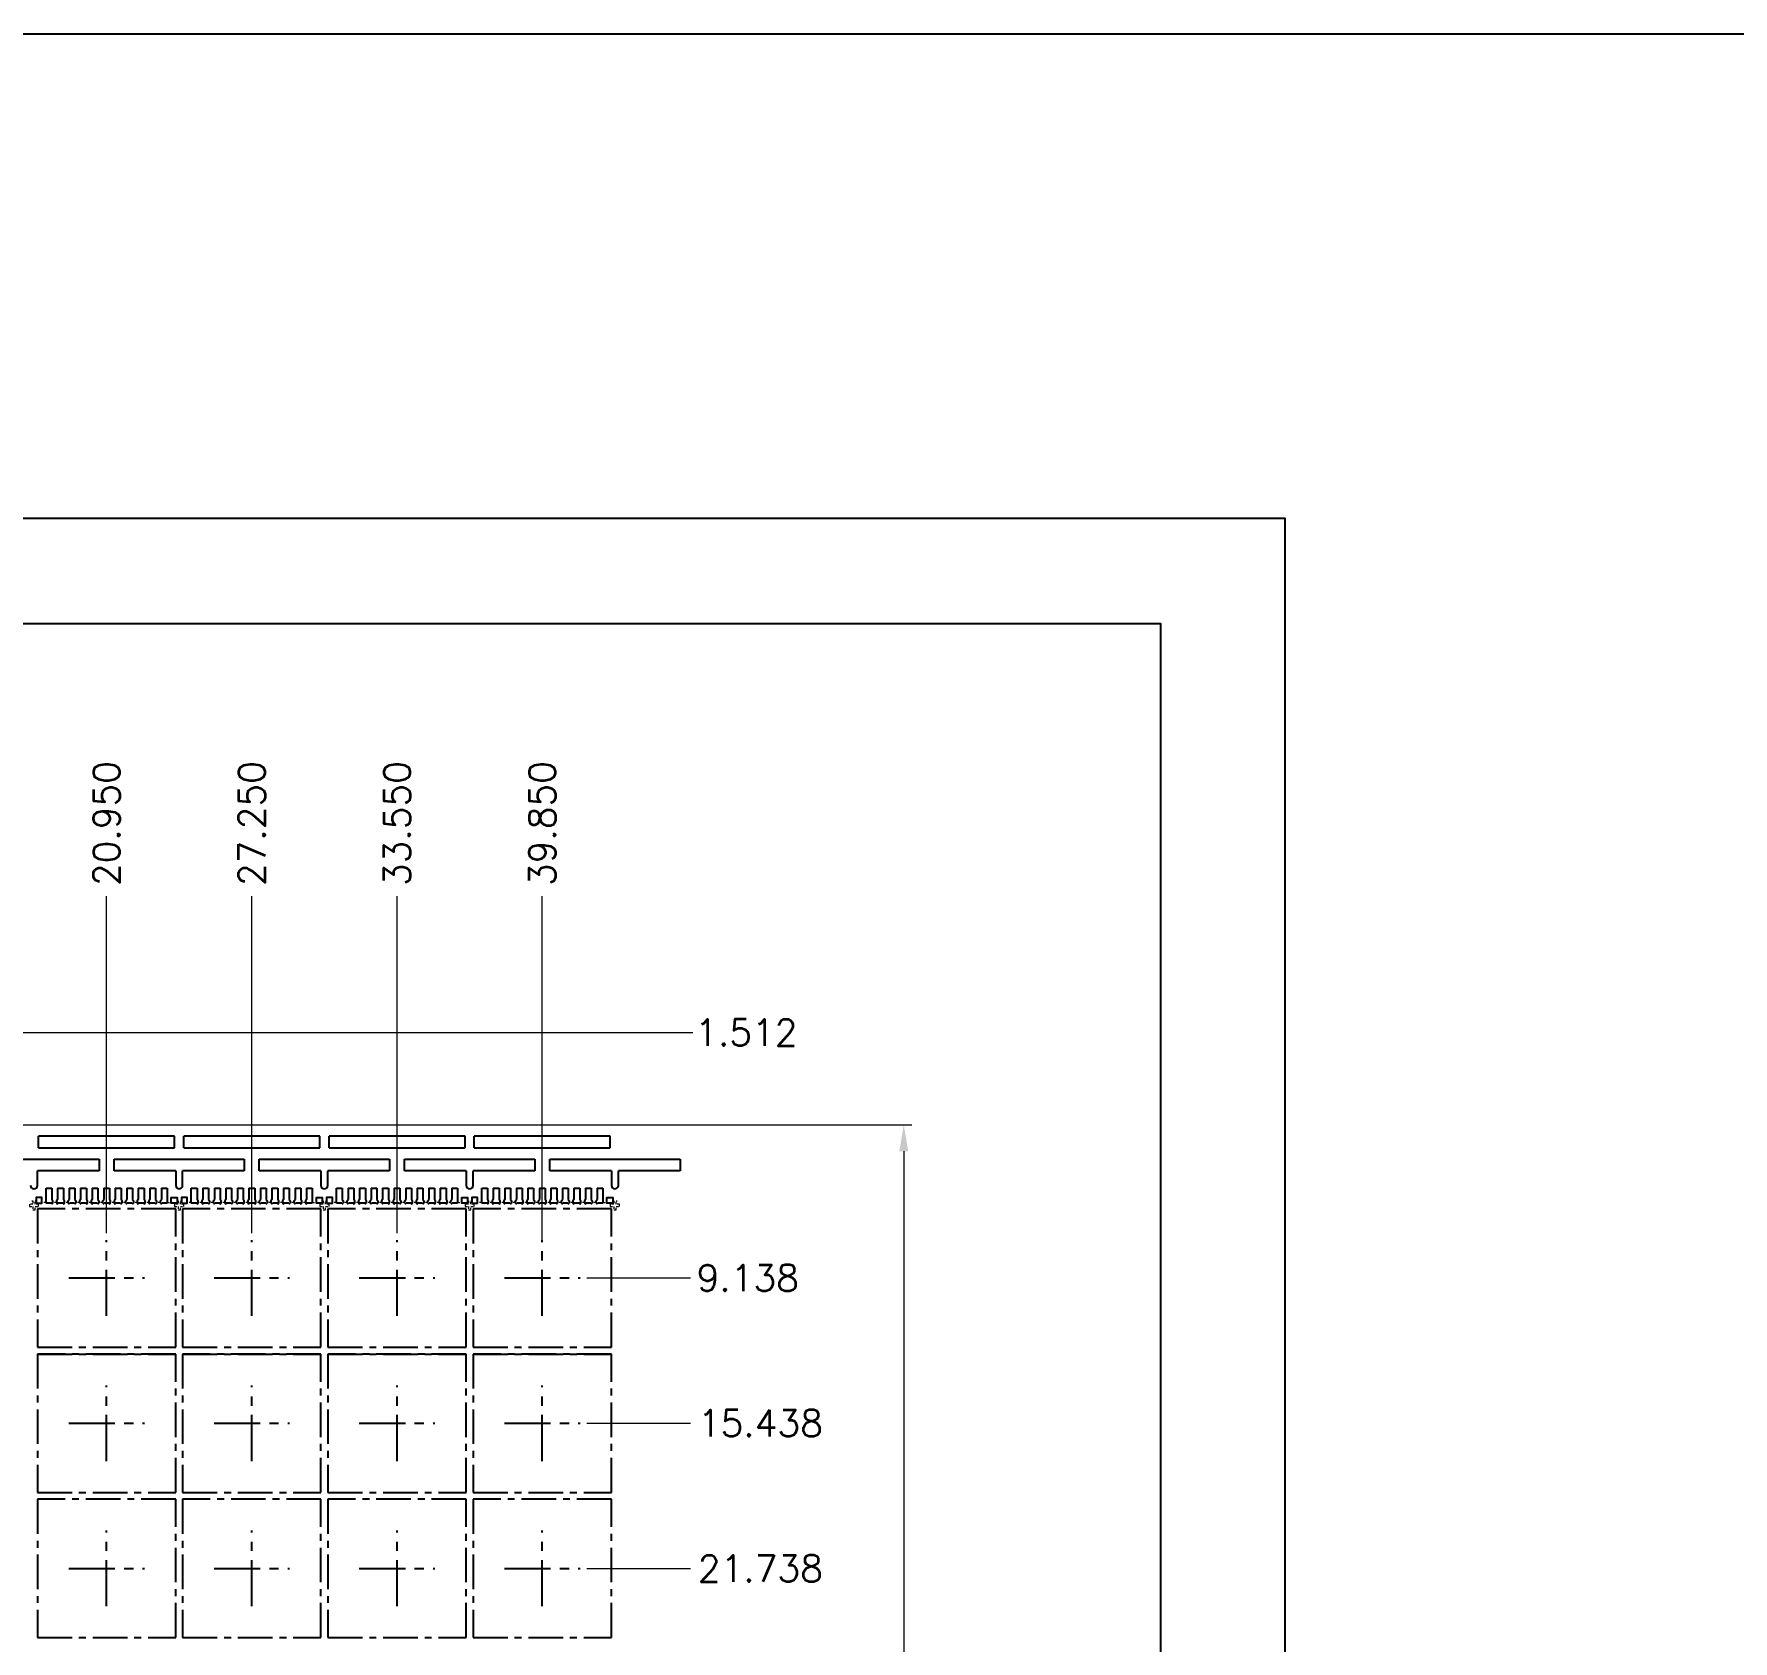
# Model space of a CAD drawing. Header units: millimetres. Extents: x 586 to 984, y 385 to 645.
# Drawn here: x 711.1 to 784.8, y 575.6 to 645.3 of the extents above; entities that cross this region are included whole.
import ezdxf

# ---------------------------------------------------------------- set-up
doc = ezdxf.new("R2010")
doc.units = ezdxf.units.MM
doc.linetypes.add('CENTER', pattern=[2, 1.25, -0.25, 0.25, -0.25])
doc.linetypes.add('HIDDEN', pattern=[0.375, 0.25, -0.125])
for name, color, linetype in [('1', 7, 'Continuous'), ('1D', 4, 'Continuous'), ('center', 1, 'Continuous'), ('LFBOT', 4, 'Continuous'), ('LFTOP', 7, 'Continuous'), ('PKG', 2, 'Continuous')]:
    doc.layers.add(name, color=color, linetype=linetype)
doc.layers.add('DIM', color=4, linetype='Continuous', lineweight=18)
doc.styles.add('SIMPLEX', font='SIMPLEX')

msp = doc.modelspace()

# ---------------------------------------------------------------- linework, layer by layer
at = {"ltscale": 0.05}
msp.add_lwpolyline([(585.8187, 645.3075), (983.8482, 645.3075), (983.8482, 385.4276), (585.8187, 385.4276)], close=True, dxfattribs=at)
at = {"elevation": -0.0633}
for points in [[(603.4226, 624.2966), (765.3863, 624.2966), (765.3863, 399.3883), (603.4226, 399.3883)], [(622.7784, 619.7368), (759.9941, 619.7368), (759.9941, 403.9208), (622.7784, 403.9208)]]:
    msp.add_lwpolyline(points, close=True, dxfattribs=at)
at = {"layer": '1'}
for p, q in [((717.2284, 597.4869, -0.0958), (711.3284, 597.4869, -0.0958)), ((711.3284, 596.9869, -0.0958), (711.3284, 597.4869, -0.0958)), ((717.2284, 596.9869, -0.0958), (717.2284, 597.4869, -0.0958)), ((723.5284, 597.4869, -0.0958), (717.6284, 597.4869, -0.0958)), ((717.6284, 596.9869, -0.0958), (717.6284, 597.4869, -0.0958)), ((723.5284, 596.9869, -0.0958), (723.5284, 597.4869, -0.0958)), ((729.8284, 597.4869, -0.0958), (723.9284, 597.4869, -0.0958)), ((723.9284, 596.9869, -0.0958), (723.9284, 597.4869, -0.0958)), ((729.8284, 596.9869, -0.0958), (729.8284, 597.4869, -0.0958)), ((736.1284, 597.4869, -0.0958), (730.2284, 597.4869, -0.0958)), ((730.2284, 596.9869, -0.0958), (730.2284, 597.4869, -0.0958)), ((736.1284, 596.9869, -0.0958), (736.1284, 597.4869, -0.0958)), ((711.3284, 596.9869, -0.0958), (717.2284, 596.9869, -0.0958)), ((717.6284, 596.9869, -0.0958), (723.5284, 596.9869, -0.0958)), ((723.9284, 596.9869, -0.0958), (729.8284, 596.9869, -0.0958)), ((730.2284, 596.9869, -0.0958), (736.1284, 596.9869, -0.0958))]:
    msp.add_line(p, q, dxfattribs=at)
at = {"layer": '1', "ltscale": 10}
for p, q in [((708.3034, 596.4869, -0.0958), (713.9534, 596.4869, -0.0958)), ((713.9534, 596.4869, -0.0958), (713.9534, 595.9869, -0.0958)), ((714.6034, 595.9869, -0.0958), (714.6034, 596.4869, -0.0958)), ((714.6034, 596.4869, -0.0958), (720.2534, 596.4869, -0.0958)), ((720.2534, 596.4869, -0.0958), (720.2534, 595.9869, -0.0958)), ((720.9034, 595.9869, -0.0958), (720.9034, 596.4869, -0.0958)), ((720.9034, 596.4869, -0.0958), (726.5534, 596.4869, -0.0958)), ((726.5534, 596.4869, -0.0958), (726.5534, 595.9869, -0.0958)), ((727.2034, 595.9869, -0.0958), (727.2034, 596.4869, -0.0958)), ((727.2034, 596.4869, -0.0958), (732.8534, 596.4869, -0.0958)), ((732.8534, 596.4869, -0.0958), (732.8534, 595.9869, -0.0958)), ((733.5034, 595.9869, -0.0958), (733.5034, 596.4869, -0.0958)), ((733.5034, 596.4869, -0.0958), (739.1534, 596.4869, -0.0958)), ((739.1534, 596.4869, -0.0958), (739.1534, 595.9869, -0.0958)), ((713.9534, 595.9869, -0.0958), (711.2784, 595.9869, -0.0958)), ((711.2784, 595.3569, -0.0958), (711.2784, 595.9869, -0.0958)), ((717.2784, 595.9869, -0.0958), (714.6034, 595.9869, -0.0958)), ((717.2784, 595.9869, -0.0958), (717.2784, 595.3569, -0.0958)), ((720.2534, 595.9869, -0.0958), (717.5784, 595.9869, -0.0958)), ((717.5784, 595.3569, -0.0958), (717.5784, 595.9869, -0.0958)), ((723.5784, 595.9869, -0.0958), (720.9034, 595.9869, -0.0958)), ((723.5784, 595.9869, -0.0958), (723.5784, 595.3569, -0.0958)), ((726.5534, 595.9869, -0.0958), (723.8784, 595.9869, -0.0958)), ((723.8784, 595.3569, -0.0958), (723.8784, 595.9869, -0.0958)), ((729.8784, 595.9869, -0.0958), (727.2034, 595.9869, -0.0958)), ((729.8784, 595.9869, -0.0958), (729.8784, 595.3569, -0.0958)), ((732.8534, 595.9869, -0.0958), (730.1784, 595.9869, -0.0958)), ((730.1784, 595.3569, -0.0958), (730.1784, 595.9869, -0.0958)), ((736.1784, 595.9869, -0.0958), (733.5034, 595.9869, -0.0958)), ((736.1784, 595.9869, -0.0958), (736.1784, 595.3569, -0.0958)), ((739.1534, 595.9869, -0.0958), (736.4784, 595.9869, -0.0958)), ((736.4784, 595.3569, -0.0958), (736.4784, 595.9869, -0.0958))]:
    msp.add_line(p, q, dxfattribs=at)
at = {"layer": '1', "color": 1, "lineweight": 0, "elevation": -0.0958}
msp.add_lwpolyline([(737.2284, 523.9869), (655.0784, 523.9869), (654.0784, 524.9869), (654.0784, 535.4869), (654.6784, 535.4869, 0.4142136), (655.0784, 535.8869), (655.0784, 555.0869, 0.4142136), (654.6784, 555.4869), (654.0784, 555.4869), (654.0784, 570.4869), (654.6784, 570.4869, 0.4142136), (655.0784, 570.8869), (655.0784, 590.0869, 0.4142136), (654.6784, 590.4869), (654.0784, 590.4869), (654.0784, 600.9869), (655.0784, 601.9869), (737.2284, 601.9869)], format="xyb", dxfattribs=at)
at = {"layer": '1', "ltscale": 10}
for centre in [(711.1284, 595.3569, -0.0958), (717.4284, 595.3569, -0.0958), (723.7284, 595.3569, -0.0958), (730.0284, 595.3569, -0.0958), (736.3284, 595.3569, -0.0958)]:
    msp.add_arc(centre, 0.15, 180, 0, dxfattribs=at)
at = {"layer": '1D', "linetype": 'HIDDEN', "lineweight": 0, "ltscale": 0.25, "elevation": -0.0958}
for points in [[(711.0334, 594.6819), (711.0784, 594.6819), (711.0784, 594.5369), (710.9284, 594.5369), (710.9284, 594.4369), (711.0784, 594.4369), (711.0784, 594.2869), (711.1784, 594.2869), (711.1784, 594.4369), (711.3284, 594.4369), (711.3284, 594.5369), (711.1784, 594.5369), (711.1784, 594.6819), (711.2234, 594.6819)], [(717.3334, 594.6819), (717.3784, 594.6819), (717.3784, 594.5369), (717.2284, 594.5369), (717.2284, 594.4369), (717.3784, 594.4369), (717.3784, 594.2869), (717.4784, 594.2869), (717.4784, 594.4369), (717.6284, 594.4369), (717.6284, 594.5369), (717.4784, 594.5369), (717.4784, 594.6819), (717.5234, 594.6819)], [(723.6334, 594.6819), (723.6784, 594.6819), (723.6784, 594.5369), (723.5284, 594.5369), (723.5284, 594.4369), (723.6784, 594.4369), (723.6784, 594.2869), (723.7784, 594.2869), (723.7784, 594.4369), (723.9284, 594.4369), (723.9284, 594.5369), (723.7784, 594.5369), (723.7784, 594.6819), (723.8234, 594.6819)], [(729.9334, 594.6819), (729.9784, 594.6819), (729.9784, 594.5369), (729.8284, 594.5369), (729.8284, 594.4369), (729.9784, 594.4369), (729.9784, 594.2869), (730.0784, 594.2869), (730.0784, 594.4369), (730.2284, 594.4369), (730.2284, 594.5369), (730.0784, 594.5369), (730.0784, 594.6819), (730.1234, 594.6819)], [(736.2334, 594.6819), (736.2784, 594.6819), (736.2784, 594.5369), (736.1284, 594.5369), (736.1284, 594.4369), (736.2784, 594.4369), (736.2784, 594.2869), (736.3784, 594.2869), (736.3784, 594.4369), (736.5284, 594.4369), (736.5284, 594.5369), (736.3784, 594.5369), (736.3784, 594.6819), (736.4234, 594.6819)]]:
    msp.add_lwpolyline(points, dxfattribs=at)
at = {"layer": 'center', "linetype": 'CENTER', "ltscale": 1.6}
for p, q in [((714.2784, 589.6969, -0.0958), (714.2784, 592.9769, -0.0958)), ((720.5784, 589.6969, -0.0958), (720.5784, 592.9769, -0.0958)), ((726.8784, 589.6969, -0.0958), (726.8784, 592.9769, -0.0958)), ((733.1784, 589.6969, -0.0958), (733.1784, 592.9769, -0.0958)), ((712.6384, 591.3369, -0.0958), (715.9184, 591.3369, -0.0958)), ((718.9384, 591.3369, -0.0958), (722.2184, 591.3369, -0.0958)), ((725.2384, 591.3369, -0.0958), (728.5184, 591.3369, -0.0958)), ((731.5384, 591.3369, -0.0958), (734.8184, 591.3369, -0.0958)), ((714.2784, 583.3969, -0.0958), (714.2784, 586.6769, -0.0958)), ((720.5784, 583.3969, -0.0958), (720.5784, 586.6769, -0.0958)), ((726.8784, 583.3969, -0.0958), (726.8784, 586.6769, -0.0958)), ((733.1784, 583.3969, -0.0958), (733.1784, 586.6769, -0.0958)), ((712.6384, 585.0369, -0.0958), (715.9184, 585.0369, -0.0958)), ((718.9384, 585.0369, -0.0958), (722.2184, 585.0369, -0.0958)), ((725.2384, 585.0369, -0.0958), (728.5184, 585.0369, -0.0958)), ((731.5384, 585.0369, -0.0958), (734.8184, 585.0369, -0.0958)), ((714.2784, 577.0969, -0.0958), (714.2784, 580.3769, -0.0958)), ((720.5784, 577.0969, -0.0958), (720.5784, 580.3769, -0.0958)), ((726.8784, 577.0969, -0.0958), (726.8784, 580.3769, -0.0958)), ((733.1784, 577.0969, -0.0958), (733.1784, 580.3769, -0.0958)), ((712.6384, 578.7369, -0.0958), (715.9184, 578.7369, -0.0958)), ((718.9384, 578.7369, -0.0958), (722.2184, 578.7369, -0.0958)), ((725.2384, 578.7369, -0.0958), (728.5184, 578.7369, -0.0958)), ((731.5384, 578.7369, -0.0958), (734.8184, 578.7369, -0.0958))]:
    msp.add_line(p, q, dxfattribs=at)
at = {"layer": 'DIM'}
for p, q in [((714.2784, 593.2769, -0.0958), (714.2784, 607.9043, -0.0958)), ((720.5784, 593.2769, -0.0958), (720.5784, 607.9043, -0.0958)), ((726.8784, 593.2769, -0.0958), (726.8784, 607.9043, -0.0958)), ((733.1784, 592.9769, -0.0958), (733.1784, 607.9043, -0.0958)), ((733.5234, 601.9869, -0.0958), (739.7053, 601.9869, -0.0958)), ((730.3734, 597.9869, -0.0958), (749.2047, 597.9869, -0.0958)), ((748.8597, 596.8369, -0.0958), (748.8597, 572.2147, -0.0958)), ((735.1184, 591.3369, -0.0958), (739.6029, 591.3369, -0.0958)), ((735.1184, 585.0369, -0.0958), (739.6029, 585.0369, -0.0958)), ((735.1184, 578.7369, -0.0958), (739.6029, 578.7369, -0.0958))]:
    msp.add_line(p, q, dxfattribs=at)
at = {"layer": 'DIM', "color": 1}
msp.add_line((658.5784, 597.9869, -0.0958), (730.5784, 597.9869, -0.0958), dxfattribs=at)
at = {"layer": 'DIM'}
msp.add_solid([(748.668, 596.8369, -0.0958), (749.0514, 596.8369, -0.0958), (748.8597, 597.9869, -0.0958)], dxfattribs=at)
at = {"layer": 'LFBOT', "linetype": 'HIDDEN', "lineweight": 5, "ltscale": 0.3}
for p, q in [((711.6534, 594.6069, -0.0958), (711.4734, 594.6069, -0.0958)), ((712.1184, 594.6069, -0.0958), (711.9384, 594.6069, -0.0958)), ((712.6184, 594.6069, -0.0958), (712.4384, 594.6069, -0.0958)), ((713.1184, 594.6069, -0.0958), (712.9384, 594.6069, -0.0958)), ((713.6184, 594.6069, -0.0958), (713.4384, 594.6069, -0.0958)), ((714.1184, 594.6069, -0.0958), (713.9384, 594.6069, -0.0958)), ((714.6184, 594.6069, -0.0958), (714.4384, 594.6069, -0.0958)), ((715.1184, 594.6069, -0.0958), (714.9384, 594.6069, -0.0958)), ((715.6184, 594.6069, -0.0958), (715.4384, 594.6069, -0.0958)), ((716.1184, 594.6069, -0.0958), (715.9384, 594.6069, -0.0958)), ((716.6184, 594.6069, -0.0958), (716.4384, 594.6069, -0.0958)), ((716.9034, 594.6069, -0.0958), (717.0834, 594.6069, -0.0958)), ((717.9534, 594.6069, -0.0958), (717.7734, 594.6069, -0.0958)), ((718.4184, 594.6069, -0.0958), (718.2384, 594.6069, -0.0958)), ((718.9184, 594.6069, -0.0958), (718.7384, 594.6069, -0.0958)), ((719.4184, 594.6069, -0.0958), (719.2384, 594.6069, -0.0958)), ((719.9184, 594.6069, -0.0958), (719.7384, 594.6069, -0.0958)), ((720.4184, 594.6069, -0.0958), (720.2384, 594.6069, -0.0958)), ((720.9184, 594.6069, -0.0958), (720.7384, 594.6069, -0.0958)), ((721.4184, 594.6069, -0.0958), (721.2384, 594.6069, -0.0958)), ((721.9184, 594.6069, -0.0958), (721.7384, 594.6069, -0.0958)), ((722.4184, 594.6069, -0.0958), (722.2384, 594.6069, -0.0958)), ((722.9184, 594.6069, -0.0958), (722.7384, 594.6069, -0.0958)), ((723.2034, 594.6069, -0.0958), (723.3834, 594.6069, -0.0958)), ((724.2534, 594.6069, -0.0958), (724.0734, 594.6069, -0.0958)), ((724.7184, 594.6069, -0.0958), (724.5384, 594.6069, -0.0958)), ((725.2184, 594.6069, -0.0958), (725.0384, 594.6069, -0.0958)), ((725.7184, 594.6069, -0.0958), (725.5384, 594.6069, -0.0958)), ((726.2184, 594.6069, -0.0958), (726.0384, 594.6069, -0.0958)), ((726.7184, 594.6069, -0.0958), (726.5384, 594.6069, -0.0958)), ((727.2184, 594.6069, -0.0958), (727.0384, 594.6069, -0.0958)), ((727.7184, 594.6069, -0.0958), (727.5384, 594.6069, -0.0958)), ((728.2184, 594.6069, -0.0958), (728.0384, 594.6069, -0.0958)), ((728.7184, 594.6069, -0.0958), (728.5384, 594.6069, -0.0958)), ((729.2184, 594.6069, -0.0958), (729.0384, 594.6069, -0.0958)), ((729.5034, 594.6069, -0.0958), (729.6834, 594.6069, -0.0958)), ((730.5534, 594.6069, -0.0958), (730.3734, 594.6069, -0.0958)), ((731.0184, 594.6069, -0.0958), (730.8384, 594.6069, -0.0958)), ((731.5184, 594.6069, -0.0958), (731.3384, 594.6069, -0.0958)), ((732.0184, 594.6069, -0.0958), (731.8384, 594.6069, -0.0958)), ((732.5184, 594.6069, -0.0958), (732.3384, 594.6069, -0.0958)), ((733.0184, 594.6069, -0.0958), (732.8384, 594.6069, -0.0958)), ((733.5184, 594.6069, -0.0958), (733.3384, 594.6069, -0.0958)), ((734.0184, 594.6069, -0.0958), (733.8384, 594.6069, -0.0958)), ((734.5184, 594.6069, -0.0958), (734.3384, 594.6069, -0.0958)), ((735.0184, 594.6069, -0.0958), (734.8384, 594.6069, -0.0958)), ((735.5184, 594.6069, -0.0958), (735.3384, 594.6069, -0.0958)), ((735.8034, 594.6069, -0.0958), (735.9834, 594.6069, -0.0958))]:
    msp.add_line(p, q, dxfattribs=at)
at = {"layer": 'LFTOP', "color": 7}
for p, q in [((711.6534, 594.5819, -0.0958), (711.6534, 595.2369, -0.0958)), ((711.9034, 595.2369, -0.0958), (711.9034, 594.7369, -0.0958)), ((712.1534, 595.2369, -0.0958), (712.1534, 594.7369, -0.0958)), ((712.4034, 595.2369, -0.0958), (712.4034, 594.7369, -0.0958)), ((712.6534, 595.2369, -0.0958), (712.6534, 594.7369, -0.0958)), ((712.9034, 595.2369, -0.0958), (712.9034, 594.7369, -0.0958)), ((713.1534, 595.2369, -0.0958), (713.1534, 594.7369, -0.0958)), ((713.4034, 595.2369, -0.0958), (713.4034, 594.7369, -0.0958)), ((713.6534, 595.2369, -0.0958), (713.6534, 594.7369, -0.0958)), ((713.9034, 595.2369, -0.0958), (713.9034, 594.7369, -0.0958)), ((714.1534, 595.2369, -0.0958), (714.1534, 594.7369, -0.0958)), ((714.4034, 595.2369, -0.0958), (714.4034, 594.7369, -0.0958)), ((714.6534, 595.2369, -0.0958), (714.6534, 594.7369, -0.0958)), ((714.9034, 595.2369, -0.0958), (714.9034, 594.7369, -0.0958)), ((715.1534, 595.2369, -0.0958), (715.1534, 594.7369, -0.0958)), ((715.4034, 595.2369, -0.0958), (715.4034, 594.7369, -0.0958)), ((715.6534, 595.2369, -0.0958), (715.6534, 594.7369, -0.0958)), ((715.9034, 595.2369, -0.0958), (715.9034, 594.7369, -0.0958)), ((716.1534, 595.2369, -0.0958), (716.1534, 594.7369, -0.0958)), ((716.4034, 595.2369, -0.0958), (716.4034, 594.7369, -0.0958)), ((716.6534, 595.2369, -0.0958), (716.6534, 594.7369, -0.0958)), ((716.9034, 595.2369, -0.0958), (716.9034, 594.5819, -0.0958)), ((717.9534, 594.5819, -0.0958), (717.9534, 595.2369, -0.0958)), ((718.2034, 595.2369, -0.0958), (718.2034, 594.7369, -0.0958)), ((718.4534, 595.2369, -0.0958), (718.4534, 594.7369, -0.0958)), ((718.7034, 595.2369, -0.0958), (718.7034, 594.7369, -0.0958)), ((718.9534, 595.2369, -0.0958), (718.9534, 594.7369, -0.0958)), ((719.2034, 595.2369, -0.0958), (719.2034, 594.7369, -0.0958)), ((719.4534, 595.2369, -0.0958), (719.4534, 594.7369, -0.0958)), ((719.7034, 595.2369, -0.0958), (719.7034, 594.7369, -0.0958)), ((719.9534, 595.2369, -0.0958), (719.9534, 594.7369, -0.0958)), ((720.2034, 595.2369, -0.0958), (720.2034, 594.7369, -0.0958)), ((720.4534, 595.2369, -0.0958), (720.4534, 594.7369, -0.0958)), ((720.7034, 595.2369, -0.0958), (720.7034, 594.7369, -0.0958)), ((720.9534, 595.2369, -0.0958), (720.9534, 594.7369, -0.0958)), ((721.2034, 595.2369, -0.0958), (721.2034, 594.7369, -0.0958)), ((721.4534, 595.2369, -0.0958), (721.4534, 594.7369, -0.0958)), ((721.7034, 595.2369, -0.0958), (721.7034, 594.7369, -0.0958)), ((721.9534, 595.2369, -0.0958), (721.9534, 594.7369, -0.0958)), ((722.2034, 595.2369, -0.0958), (722.2034, 594.7369, -0.0958)), ((722.4534, 595.2369, -0.0958), (722.4534, 594.7369, -0.0958)), ((722.7034, 595.2369, -0.0958), (722.7034, 594.7369, -0.0958)), ((722.9534, 595.2369, -0.0958), (722.9534, 594.7369, -0.0958)), ((723.2034, 595.2369, -0.0958), (723.2034, 594.5819, -0.0958)), ((724.2534, 594.5819, -0.0958), (724.2534, 595.2369, -0.0958)), ((724.5034, 595.2369, -0.0958), (724.5034, 594.7369, -0.0958)), ((724.7534, 595.2369, -0.0958), (724.7534, 594.7369, -0.0958)), ((725.0034, 595.2369, -0.0958), (725.0034, 594.7369, -0.0958)), ((725.2534, 595.2369, -0.0958), (725.2534, 594.7369, -0.0958)), ((725.5034, 595.2369, -0.0958), (725.5034, 594.7369, -0.0958)), ((725.7534, 595.2369, -0.0958), (725.7534, 594.7369, -0.0958)), ((726.0034, 595.2369, -0.0958), (726.0034, 594.7369, -0.0958)), ((726.2534, 595.2369, -0.0958), (726.2534, 594.7369, -0.0958)), ((726.5034, 595.2369, -0.0958), (726.5034, 594.7369, -0.0958)), ((726.7534, 595.2369, -0.0958), (726.7534, 594.7369, -0.0958)), ((727.0034, 595.2369, -0.0958), (727.0034, 594.7369, -0.0958)), ((727.2534, 595.2369, -0.0958), (727.2534, 594.7369, -0.0958)), ((727.5034, 595.2369, -0.0958), (727.5034, 594.7369, -0.0958)), ((727.7534, 595.2369, -0.0958), (727.7534, 594.7369, -0.0958)), ((728.0034, 595.2369, -0.0958), (728.0034, 594.7369, -0.0958)), ((728.2534, 595.2369, -0.0958), (728.2534, 594.7369, -0.0958)), ((728.5034, 595.2369, -0.0958), (728.5034, 594.7369, -0.0958)), ((728.7534, 595.2369, -0.0958), (728.7534, 594.7369, -0.0958)), ((729.0034, 595.2369, -0.0958), (729.0034, 594.7369, -0.0958)), ((729.2534, 595.2369, -0.0958), (729.2534, 594.7369, -0.0958)), ((729.5034, 595.2369, -0.0958), (729.5034, 594.5819, -0.0958)), ((730.5534, 594.5819, -0.0958), (730.5534, 595.2369, -0.0958)), ((730.8034, 595.2369, -0.0958), (730.8034, 594.7369, -0.0958)), ((731.0534, 595.2369, -0.0958), (731.0534, 594.7369, -0.0958)), ((731.3034, 595.2369, -0.0958), (731.3034, 594.7369, -0.0958)), ((731.5534, 595.2369, -0.0958), (731.5534, 594.7369, -0.0958)), ((731.8034, 595.2369, -0.0958), (731.8034, 594.7369, -0.0958)), ((732.0534, 595.2369, -0.0958), (732.0534, 594.7369, -0.0958)), ((732.3034, 595.2369, -0.0958), (732.3034, 594.7369, -0.0958)), ((732.5534, 595.2369, -0.0958), (732.5534, 594.7369, -0.0958)), ((732.8034, 595.2369, -0.0958), (732.8034, 594.7369, -0.0958)), ((733.0534, 595.2369, -0.0958), (733.0534, 594.7369, -0.0958)), ((733.3034, 595.2369, -0.0958), (733.3034, 594.7369, -0.0958)), ((733.5534, 595.2369, -0.0958), (733.5534, 594.7369, -0.0958)), ((733.8034, 595.2369, -0.0958), (733.8034, 594.7369, -0.0958)), ((734.0534, 595.2369, -0.0958), (734.0534, 594.7369, -0.0958)), ((734.3034, 595.2369, -0.0958), (734.3034, 594.7369, -0.0958)), ((734.5534, 595.2369, -0.0958), (734.5534, 594.7369, -0.0958)), ((734.8034, 595.2369, -0.0958), (734.8034, 594.7369, -0.0958)), ((735.0534, 595.2369, -0.0958), (735.0534, 594.7369, -0.0958)), ((735.3034, 595.2369, -0.0958), (735.3034, 594.7369, -0.0958)), ((735.5534, 595.2369, -0.0958), (735.5534, 594.7369, -0.0958)), ((735.8034, 595.2369, -0.0958), (735.8034, 594.5819, -0.0958)), ((711.8884, 594.5819, -0.0958), (711.6534, 594.5819, -0.0958)), ((711.9034, 594.7369, -0.0958), (711.9384, 594.6869, -0.0958)), ((711.9384, 594.6869, -0.0958), (711.9384, 594.5819, -0.0958)), ((712.1184, 594.6869, -0.0958), (712.1534, 594.7369, -0.0958)), ((712.1184, 594.5819, -0.0958), (712.1184, 594.6869, -0.0958)), ((712.3884, 594.5819, -0.0958), (712.1684, 594.5819, -0.0958)), ((712.4034, 594.7369, -0.0958), (712.4384, 594.6869, -0.0958)), ((712.4384, 594.6869, -0.0958), (712.4384, 594.5819, -0.0958)), ((712.6184, 594.6869, -0.0958), (712.6534, 594.7369, -0.0958)), ((712.6184, 594.5819, -0.0958), (712.6184, 594.6869, -0.0958)), ((712.8884, 594.5819, -0.0958), (712.6684, 594.5819, -0.0958)), ((712.9034, 594.7369, -0.0958), (712.9384, 594.6869, -0.0958)), ((712.9384, 594.6869, -0.0958), (712.9384, 594.5819, -0.0958)), ((713.1184, 594.6869, -0.0958), (713.1534, 594.7369, -0.0958)), ((713.1184, 594.5819, -0.0958), (713.1184, 594.6869, -0.0958)), ((713.3884, 594.5819, -0.0958), (713.1684, 594.5819, -0.0958)), ((713.4034, 594.7369, -0.0958), (713.4384, 594.6869, -0.0958)), ((713.4384, 594.6869, -0.0958), (713.4384, 594.5819, -0.0958)), ((713.6184, 594.6869, -0.0958), (713.6534, 594.7369, -0.0958)), ((713.6184, 594.5819, -0.0958), (713.6184, 594.6869, -0.0958)), ((713.8884, 594.5819, -0.0958), (713.6684, 594.5819, -0.0958)), ((713.9034, 594.7369, -0.0958), (713.9384, 594.6869, -0.0958)), ((713.9384, 594.6869, -0.0958), (713.9384, 594.5819, -0.0958)), ((714.1184, 594.6869, -0.0958), (714.1534, 594.7369, -0.0958)), ((714.1184, 594.5819, -0.0958), (714.1184, 594.6869, -0.0958)), ((714.3884, 594.5819, -0.0958), (714.1684, 594.5819, -0.0958)), ((714.4034, 594.7369, -0.0958), (714.4384, 594.6869, -0.0958)), ((714.4384, 594.6869, -0.0958), (714.4384, 594.5819, -0.0958)), ((714.6184, 594.6869, -0.0958), (714.6534, 594.7369, -0.0958)), ((714.6184, 594.5819, -0.0958), (714.6184, 594.6869, -0.0958)), ((714.8884, 594.5819, -0.0958), (714.6684, 594.5819, -0.0958)), ((714.9034, 594.7369, -0.0958), (714.9384, 594.6869, -0.0958)), ((714.9384, 594.6869, -0.0958), (714.9384, 594.5819, -0.0958)), ((715.1184, 594.6869, -0.0958), (715.1534, 594.7369, -0.0958)), ((715.1184, 594.5819, -0.0958), (715.1184, 594.6869, -0.0958)), ((715.3884, 594.5819, -0.0958), (715.1684, 594.5819, -0.0958)), ((715.4034, 594.7369, -0.0958), (715.4384, 594.6869, -0.0958)), ((715.4384, 594.6869, -0.0958), (715.4384, 594.5819, -0.0958)), ((715.6184, 594.6869, -0.0958), (715.6534, 594.7369, -0.0958)), ((715.6184, 594.5819, -0.0958), (715.6184, 594.6869, -0.0958)), ((715.8884, 594.5819, -0.0958), (715.6684, 594.5819, -0.0958)), ((715.9034, 594.7369, -0.0958), (715.9384, 594.6869, -0.0958)), ((715.9384, 594.6869, -0.0958), (715.9384, 594.5819, -0.0958)), ((716.1184, 594.6869, -0.0958), (716.1534, 594.7369, -0.0958)), ((716.1184, 594.5819, -0.0958), (716.1184, 594.6869, -0.0958)), ((716.3884, 594.5819, -0.0958), (716.1684, 594.5819, -0.0958)), ((716.4034, 594.7369, -0.0958), (716.4384, 594.6869, -0.0958)), ((716.4384, 594.6869, -0.0958), (716.4384, 594.5819, -0.0958)), ((716.6184, 594.6869, -0.0958), (716.6534, 594.7369, -0.0958)), ((716.6184, 594.5819, -0.0958), (716.6184, 594.6869, -0.0958)), ((716.9034, 594.5819, -0.0958), (716.6684, 594.5819, -0.0958)), ((718.1884, 594.5819, -0.0958), (717.9534, 594.5819, -0.0958)), ((718.2034, 594.7369, -0.0958), (718.2384, 594.6869, -0.0958)), ((718.2384, 594.6869, -0.0958), (718.2384, 594.5819, -0.0958)), ((718.4184, 594.6869, -0.0958), (718.4534, 594.7369, -0.0958)), ((718.4184, 594.5819, -0.0958), (718.4184, 594.6869, -0.0958)), ((718.6884, 594.5819, -0.0958), (718.4684, 594.5819, -0.0958)), ((718.7034, 594.7369, -0.0958), (718.7384, 594.6869, -0.0958)), ((718.7384, 594.6869, -0.0958), (718.7384, 594.5819, -0.0958)), ((718.9184, 594.6869, -0.0958), (718.9534, 594.7369, -0.0958)), ((718.9184, 594.5819, -0.0958), (718.9184, 594.6869, -0.0958)), ((719.1884, 594.5819, -0.0958), (718.9684, 594.5819, -0.0958)), ((719.2034, 594.7369, -0.0958), (719.2384, 594.6869, -0.0958)), ((719.2384, 594.6869, -0.0958), (719.2384, 594.5819, -0.0958)), ((719.4184, 594.6869, -0.0958), (719.4534, 594.7369, -0.0958)), ((719.4184, 594.5819, -0.0958), (719.4184, 594.6869, -0.0958)), ((719.6884, 594.5819, -0.0958), (719.4684, 594.5819, -0.0958)), ((719.7034, 594.7369, -0.0958), (719.7384, 594.6869, -0.0958)), ((719.7384, 594.6869, -0.0958), (719.7384, 594.5819, -0.0958)), ((719.9184, 594.6869, -0.0958), (719.9534, 594.7369, -0.0958)), ((719.9184, 594.5819, -0.0958), (719.9184, 594.6869, -0.0958)), ((720.1884, 594.5819, -0.0958), (719.9684, 594.5819, -0.0958)), ((720.2034, 594.7369, -0.0958), (720.2384, 594.6869, -0.0958)), ((720.2384, 594.6869, -0.0958), (720.2384, 594.5819, -0.0958)), ((720.4184, 594.6869, -0.0958), (720.4534, 594.7369, -0.0958)), ((720.4184, 594.5819, -0.0958), (720.4184, 594.6869, -0.0958)), ((720.6884, 594.5819, -0.0958), (720.4684, 594.5819, -0.0958)), ((720.7034, 594.7369, -0.0958), (720.7384, 594.6869, -0.0958)), ((720.7384, 594.6869, -0.0958), (720.7384, 594.5819, -0.0958)), ((720.9184, 594.6869, -0.0958), (720.9534, 594.7369, -0.0958)), ((720.9184, 594.5819, -0.0958), (720.9184, 594.6869, -0.0958)), ((721.1884, 594.5819, -0.0958), (720.9684, 594.5819, -0.0958)), ((721.2034, 594.7369, -0.0958), (721.2384, 594.6869, -0.0958)), ((721.2384, 594.6869, -0.0958), (721.2384, 594.5819, -0.0958)), ((721.4184, 594.6869, -0.0958), (721.4534, 594.7369, -0.0958)), ((721.4184, 594.5819, -0.0958), (721.4184, 594.6869, -0.0958)), ((721.6884, 594.5819, -0.0958), (721.4684, 594.5819, -0.0958)), ((721.7034, 594.7369, -0.0958), (721.7384, 594.6869, -0.0958)), ((721.7384, 594.6869, -0.0958), (721.7384, 594.5819, -0.0958)), ((721.9184, 594.6869, -0.0958), (721.9534, 594.7369, -0.0958)), ((721.9184, 594.5819, -0.0958), (721.9184, 594.6869, -0.0958)), ((722.1884, 594.5819, -0.0958), (721.9684, 594.5819, -0.0958)), ((722.2034, 594.7369, -0.0958), (722.2384, 594.6869, -0.0958)), ((722.2384, 594.6869, -0.0958), (722.2384, 594.5819, -0.0958)), ((722.4184, 594.6869, -0.0958), (722.4534, 594.7369, -0.0958)), ((722.4184, 594.5819, -0.0958), (722.4184, 594.6869, -0.0958)), ((722.6884, 594.5819, -0.0958), (722.4684, 594.5819, -0.0958)), ((722.7034, 594.7369, -0.0958), (722.7384, 594.6869, -0.0958)), ((722.7384, 594.6869, -0.0958), (722.7384, 594.5819, -0.0958)), ((722.9184, 594.6869, -0.0958), (722.9534, 594.7369, -0.0958)), ((722.9184, 594.5819, -0.0958), (722.9184, 594.6869, -0.0958)), ((723.2034, 594.5819, -0.0958), (722.9684, 594.5819, -0.0958)), ((724.4884, 594.5819, -0.0958), (724.2534, 594.5819, -0.0958)), ((724.5034, 594.7369, -0.0958), (724.5384, 594.6869, -0.0958)), ((724.5384, 594.6869, -0.0958), (724.5384, 594.5819, -0.0958)), ((724.7184, 594.6869, -0.0958), (724.7534, 594.7369, -0.0958)), ((724.7184, 594.5819, -0.0958), (724.7184, 594.6869, -0.0958)), ((724.9884, 594.5819, -0.0958), (724.7684, 594.5819, -0.0958)), ((725.0034, 594.7369, -0.0958), (725.0384, 594.6869, -0.0958)), ((725.0384, 594.6869, -0.0958), (725.0384, 594.5819, -0.0958)), ((725.2184, 594.6869, -0.0958), (725.2534, 594.7369, -0.0958)), ((725.2184, 594.5819, -0.0958), (725.2184, 594.6869, -0.0958)), ((725.4884, 594.5819, -0.0958), (725.2684, 594.5819, -0.0958)), ((725.5034, 594.7369, -0.0958), (725.5384, 594.6869, -0.0958)), ((725.5384, 594.6869, -0.0958), (725.5384, 594.5819, -0.0958)), ((725.7184, 594.6869, -0.0958), (725.7534, 594.7369, -0.0958)), ((725.7184, 594.5819, -0.0958), (725.7184, 594.6869, -0.0958)), ((725.9884, 594.5819, -0.0958), (725.7684, 594.5819, -0.0958)), ((726.0034, 594.7369, -0.0958), (726.0384, 594.6869, -0.0958)), ((726.0384, 594.6869, -0.0958), (726.0384, 594.5819, -0.0958)), ((726.2184, 594.6869, -0.0958), (726.2534, 594.7369, -0.0958)), ((726.2184, 594.5819, -0.0958), (726.2184, 594.6869, -0.0958)), ((726.4884, 594.5819, -0.0958), (726.2684, 594.5819, -0.0958)), ((726.5034, 594.7369, -0.0958), (726.5384, 594.6869, -0.0958)), ((726.5384, 594.6869, -0.0958), (726.5384, 594.5819, -0.0958)), ((726.7184, 594.6869, -0.0958), (726.7534, 594.7369, -0.0958)), ((726.7184, 594.5819, -0.0958), (726.7184, 594.6869, -0.0958)), ((726.9884, 594.5819, -0.0958), (726.7684, 594.5819, -0.0958)), ((727.0034, 594.7369, -0.0958), (727.0384, 594.6869, -0.0958)), ((727.0384, 594.6869, -0.0958), (727.0384, 594.5819, -0.0958)), ((727.2184, 594.6869, -0.0958), (727.2534, 594.7369, -0.0958)), ((727.2184, 594.5819, -0.0958), (727.2184, 594.6869, -0.0958)), ((727.4884, 594.5819, -0.0958), (727.2684, 594.5819, -0.0958)), ((727.5034, 594.7369, -0.0958), (727.5384, 594.6869, -0.0958)), ((727.5384, 594.6869, -0.0958), (727.5384, 594.5819, -0.0958)), ((727.7184, 594.6869, -0.0958), (727.7534, 594.7369, -0.0958)), ((727.7184, 594.5819, -0.0958), (727.7184, 594.6869, -0.0958)), ((727.9884, 594.5819, -0.0958), (727.7684, 594.5819, -0.0958)), ((728.0034, 594.7369, -0.0958), (728.0384, 594.6869, -0.0958)), ((728.0384, 594.6869, -0.0958), (728.0384, 594.5819, -0.0958)), ((728.2184, 594.6869, -0.0958), (728.2534, 594.7369, -0.0958)), ((728.2184, 594.5819, -0.0958), (728.2184, 594.6869, -0.0958)), ((728.4884, 594.5819, -0.0958), (728.2684, 594.5819, -0.0958)), ((728.5034, 594.7369, -0.0958), (728.5384, 594.6869, -0.0958)), ((728.5384, 594.6869, -0.0958), (728.5384, 594.5819, -0.0958)), ((728.7184, 594.6869, -0.0958), (728.7534, 594.7369, -0.0958)), ((728.7184, 594.5819, -0.0958), (728.7184, 594.6869, -0.0958)), ((728.9884, 594.5819, -0.0958), (728.7684, 594.5819, -0.0958)), ((729.0034, 594.7369, -0.0958), (729.0384, 594.6869, -0.0958)), ((729.0384, 594.6869, -0.0958), (729.0384, 594.5819, -0.0958)), ((729.2184, 594.6869, -0.0958), (729.2534, 594.7369, -0.0958)), ((729.2184, 594.5819, -0.0958), (729.2184, 594.6869, -0.0958)), ((729.5034, 594.5819, -0.0958), (729.2684, 594.5819, -0.0958)), ((730.7884, 594.5819, -0.0958), (730.5534, 594.5819, -0.0958)), ((730.8034, 594.7369, -0.0958), (730.8384, 594.6869, -0.0958)), ((730.8384, 594.6869, -0.0958), (730.8384, 594.5819, -0.0958)), ((731.0184, 594.6869, -0.0958), (731.0534, 594.7369, -0.0958)), ((731.0184, 594.5819, -0.0958), (731.0184, 594.6869, -0.0958)), ((731.2884, 594.5819, -0.0958), (731.0684, 594.5819, -0.0958)), ((731.3034, 594.7369, -0.0958), (731.3384, 594.6869, -0.0958)), ((731.3384, 594.6869, -0.0958), (731.3384, 594.5819, -0.0958)), ((731.5184, 594.6869, -0.0958), (731.5534, 594.7369, -0.0958)), ((731.5184, 594.5819, -0.0958), (731.5184, 594.6869, -0.0958)), ((731.7884, 594.5819, -0.0958), (731.5684, 594.5819, -0.0958)), ((731.8034, 594.7369, -0.0958), (731.8384, 594.6869, -0.0958)), ((731.8384, 594.6869, -0.0958), (731.8384, 594.5819, -0.0958)), ((732.0184, 594.6869, -0.0958), (732.0534, 594.7369, -0.0958)), ((732.0184, 594.5819, -0.0958), (732.0184, 594.6869, -0.0958)), ((732.2884, 594.5819, -0.0958), (732.0684, 594.5819, -0.0958)), ((732.3034, 594.7369, -0.0958), (732.3384, 594.6869, -0.0958)), ((732.3384, 594.6869, -0.0958), (732.3384, 594.5819, -0.0958)), ((732.5184, 594.6869, -0.0958), (732.5534, 594.7369, -0.0958)), ((732.5184, 594.5819, -0.0958), (732.5184, 594.6869, -0.0958)), ((732.7884, 594.5819, -0.0958), (732.5684, 594.5819, -0.0958)), ((732.8034, 594.7369, -0.0958), (732.8384, 594.6869, -0.0958)), ((732.8384, 594.6869, -0.0958), (732.8384, 594.5819, -0.0958)), ((733.0184, 594.6869, -0.0958), (733.0534, 594.7369, -0.0958)), ((733.0184, 594.5819, -0.0958), (733.0184, 594.6869, -0.0958)), ((733.2884, 594.5819, -0.0958), (733.0684, 594.5819, -0.0958)), ((733.3034, 594.7369, -0.0958), (733.3384, 594.6869, -0.0958)), ((733.3384, 594.6869, -0.0958), (733.3384, 594.5819, -0.0958)), ((733.5184, 594.6869, -0.0958), (733.5534, 594.7369, -0.0958)), ((733.5184, 594.5819, -0.0958), (733.5184, 594.6869, -0.0958)), ((733.7884, 594.5819, -0.0958), (733.5684, 594.5819, -0.0958)), ((733.8034, 594.7369, -0.0958), (733.8384, 594.6869, -0.0958)), ((733.8384, 594.6869, -0.0958), (733.8384, 594.5819, -0.0958)), ((734.0184, 594.6869, -0.0958), (734.0534, 594.7369, -0.0958)), ((734.0184, 594.5819, -0.0958), (734.0184, 594.6869, -0.0958)), ((734.2884, 594.5819, -0.0958), (734.0684, 594.5819, -0.0958)), ((734.3034, 594.7369, -0.0958), (734.3384, 594.6869, -0.0958)), ((734.3384, 594.6869, -0.0958), (734.3384, 594.5819, -0.0958)), ((734.5184, 594.6869, -0.0958), (734.5534, 594.7369, -0.0958)), ((734.5184, 594.5819, -0.0958), (734.5184, 594.6869, -0.0958)), ((734.7884, 594.5819, -0.0958), (734.5684, 594.5819, -0.0958)), ((734.8034, 594.7369, -0.0958), (734.8384, 594.6869, -0.0958)), ((734.8384, 594.6869, -0.0958), (734.8384, 594.5819, -0.0958)), ((735.0184, 594.6869, -0.0958), (735.0534, 594.7369, -0.0958)), ((735.0184, 594.5819, -0.0958), (735.0184, 594.6869, -0.0958)), ((735.2884, 594.5819, -0.0958), (735.0684, 594.5819, -0.0958)), ((735.3034, 594.7369, -0.0958), (735.3384, 594.6869, -0.0958)), ((735.3384, 594.6869, -0.0958), (735.3384, 594.5819, -0.0958)), ((735.5184, 594.6869, -0.0958), (735.5534, 594.7369, -0.0958)), ((735.5184, 594.5819, -0.0958), (735.5184, 594.6869, -0.0958)), ((735.8034, 594.5819, -0.0958), (735.5684, 594.5819, -0.0958))]:
    msp.add_line(p, q, dxfattribs=at)
at = {"layer": 'LFTOP'}
for p, q in [((711.6534, 595.2369, -0.0958), (711.9034, 595.2369, -0.0958)), ((712.1534, 595.2369, -0.0958), (712.4034, 595.2369, -0.0958)), ((712.6534, 595.2369, -0.0958), (712.9034, 595.2369, -0.0958)), ((713.1534, 595.2369, -0.0958), (713.4034, 595.2369, -0.0958)), ((713.6534, 595.2369, -0.0958), (713.9034, 595.2369, -0.0958)), ((714.1534, 595.2369, -0.0958), (714.4034, 595.2369, -0.0958)), ((714.6534, 595.2369, -0.0958), (714.9034, 595.2369, -0.0958)), ((715.1534, 595.2369, -0.0958), (715.4034, 595.2369, -0.0958)), ((715.6534, 595.2369, -0.0958), (715.9034, 595.2369, -0.0958)), ((716.1534, 595.2369, -0.0958), (716.4034, 595.2369, -0.0958)), ((716.6534, 595.2369, -0.0958), (716.9034, 595.2369, -0.0958)), ((717.9534, 595.2369, -0.0958), (718.2034, 595.2369, -0.0958)), ((718.4534, 595.2369, -0.0958), (718.7034, 595.2369, -0.0958)), ((718.9534, 595.2369, -0.0958), (719.2034, 595.2369, -0.0958)), ((719.4534, 595.2369, -0.0958), (719.7034, 595.2369, -0.0958)), ((719.9534, 595.2369, -0.0958), (720.2034, 595.2369, -0.0958)), ((720.4534, 595.2369, -0.0958), (720.7034, 595.2369, -0.0958)), ((720.9534, 595.2369, -0.0958), (721.2034, 595.2369, -0.0958)), ((721.4534, 595.2369, -0.0958), (721.7034, 595.2369, -0.0958)), ((721.9534, 595.2369, -0.0958), (722.2034, 595.2369, -0.0958)), ((722.4534, 595.2369, -0.0958), (722.7034, 595.2369, -0.0958)), ((722.9534, 595.2369, -0.0958), (723.2034, 595.2369, -0.0958)), ((724.2534, 595.2369, -0.0958), (724.5034, 595.2369, -0.0958)), ((724.7534, 595.2369, -0.0958), (725.0034, 595.2369, -0.0958)), ((725.2534, 595.2369, -0.0958), (725.5034, 595.2369, -0.0958)), ((725.7534, 595.2369, -0.0958), (726.0034, 595.2369, -0.0958)), ((726.2534, 595.2369, -0.0958), (726.5034, 595.2369, -0.0958)), ((726.7534, 595.2369, -0.0958), (727.0034, 595.2369, -0.0958)), ((727.2534, 595.2369, -0.0958), (727.5034, 595.2369, -0.0958)), ((727.7534, 595.2369, -0.0958), (728.0034, 595.2369, -0.0958)), ((728.2534, 595.2369, -0.0958), (728.5034, 595.2369, -0.0958)), ((728.7534, 595.2369, -0.0958), (729.0034, 595.2369, -0.0958)), ((729.2534, 595.2369, -0.0958), (729.5034, 595.2369, -0.0958)), ((730.5534, 595.2369, -0.0958), (730.8034, 595.2369, -0.0958)), ((731.0534, 595.2369, -0.0958), (731.3034, 595.2369, -0.0958)), ((731.5534, 595.2369, -0.0958), (731.8034, 595.2369, -0.0958)), ((732.0534, 595.2369, -0.0958), (732.3034, 595.2369, -0.0958)), ((732.5534, 595.2369, -0.0958), (732.8034, 595.2369, -0.0958)), ((733.0534, 595.2369, -0.0958), (733.3034, 595.2369, -0.0958)), ((733.5534, 595.2369, -0.0958), (733.8034, 595.2369, -0.0958)), ((734.0534, 595.2369, -0.0958), (734.3034, 595.2369, -0.0958)), ((734.5534, 595.2369, -0.0958), (734.8034, 595.2369, -0.0958)), ((735.0534, 595.2369, -0.0958), (735.3034, 595.2369, -0.0958)), ((735.5534, 595.2369, -0.0958), (735.8034, 595.2369, -0.0958))]:
    msp.add_line(p, q, dxfattribs=at)
at = {"layer": 'LFTOP', "color": 7, "elevation": -0.0958}
for points in [[(711.2234, 594.5819), (711.4734, 594.5819), (711.4734, 594.8319), (711.2234, 594.8319)], [(717.3334, 594.5819), (717.0834, 594.5819), (717.0834, 594.8319), (717.3334, 594.8319)], [(717.5234, 594.5819), (717.7734, 594.5819), (717.7734, 594.8319), (717.5234, 594.8319)], [(723.6334, 594.5819), (723.3834, 594.5819), (723.3834, 594.8319), (723.6334, 594.8319)], [(723.8234, 594.5819), (724.0734, 594.5819), (724.0734, 594.8319), (723.8234, 594.8319)], [(729.9334, 594.5819), (729.6834, 594.5819), (729.6834, 594.8319), (729.9334, 594.8319)], [(730.1234, 594.5819), (730.3734, 594.5819), (730.3734, 594.8319), (730.1234, 594.8319)], [(736.2334, 594.5819), (735.9834, 594.5819), (735.9834, 594.8319), (736.2334, 594.8319)]]:
    msp.add_lwpolyline(points, close=True, dxfattribs=at)
at = {"layer": 'LFTOP', "color": 7}
for centre in [(711.9134, 594.5819, -0.0958), (712.1434, 594.5819, -0.0958), (712.4134, 594.5819, -0.0958), (712.6434, 594.5819, -0.0958), (712.9134, 594.5819, -0.0958), (713.1434, 594.5819, -0.0958), (713.4134, 594.5819, -0.0958), (713.6434, 594.5819, -0.0958), (713.9134, 594.5819, -0.0958), (714.1434, 594.5819, -0.0958), (714.4134, 594.5819, -0.0958), (714.6434, 594.5819, -0.0958), (714.9134, 594.5819, -0.0958), (715.1434, 594.5819, -0.0958), (715.4134, 594.5819, -0.0958), (715.6434, 594.5819, -0.0958), (715.9134, 594.5819, -0.0958), (716.1434, 594.5819, -0.0958), (716.4134, 594.5819, -0.0958), (716.6434, 594.5819, -0.0958), (718.2134, 594.5819, -0.0958), (718.4434, 594.5819, -0.0958), (718.7134, 594.5819, -0.0958), (718.9434, 594.5819, -0.0958), (719.2134, 594.5819, -0.0958), (719.4434, 594.5819, -0.0958), (719.7134, 594.5819, -0.0958), (719.9434, 594.5819, -0.0958), (720.2134, 594.5819, -0.0958), (720.4434, 594.5819, -0.0958), (720.7134, 594.5819, -0.0958), (720.9434, 594.5819, -0.0958), (721.2134, 594.5819, -0.0958), (721.4434, 594.5819, -0.0958), (721.7134, 594.5819, -0.0958), (721.9434, 594.5819, -0.0958), (722.2134, 594.5819, -0.0958), (722.4434, 594.5819, -0.0958), (722.7134, 594.5819, -0.0958), (722.9434, 594.5819, -0.0958), (724.5134, 594.5819, -0.0958), (724.7434, 594.5819, -0.0958), (725.0134, 594.5819, -0.0958), (725.2434, 594.5819, -0.0958), (725.5134, 594.5819, -0.0958), (725.7434, 594.5819, -0.0958), (726.0134, 594.5819, -0.0958), (726.2434, 594.5819, -0.0958), (726.5134, 594.5819, -0.0958), (726.7434, 594.5819, -0.0958), (727.0134, 594.5819, -0.0958), (727.2434, 594.5819, -0.0958), (727.5134, 594.5819, -0.0958), (727.7434, 594.5819, -0.0958), (728.0134, 594.5819, -0.0958), (728.2434, 594.5819, -0.0958), (728.5134, 594.5819, -0.0958), (728.7434, 594.5819, -0.0958), (729.0134, 594.5819, -0.0958), (729.2434, 594.5819, -0.0958), (730.8134, 594.5819, -0.0958), (731.0434, 594.5819, -0.0958), (731.3134, 594.5819, -0.0958), (731.5434, 594.5819, -0.0958), (731.8134, 594.5819, -0.0958), (732.0434, 594.5819, -0.0958), (732.3134, 594.5819, -0.0958), (732.5434, 594.5819, -0.0958), (732.8134, 594.5819, -0.0958), (733.0434, 594.5819, -0.0958), (733.3134, 594.5819, -0.0958), (733.5434, 594.5819, -0.0958), (733.8134, 594.5819, -0.0958), (734.0434, 594.5819, -0.0958), (734.3134, 594.5819, -0.0958), (734.5434, 594.5819, -0.0958), (734.8134, 594.5819, -0.0958), (735.0434, 594.5819, -0.0958), (735.3134, 594.5819, -0.0958), (735.5434, 594.5819, -0.0958)]:
    msp.add_arc(centre, 0.025, 180, 0, dxfattribs=at)
at = {"layer": 'PKG', "color": 2, "linetype": 'CENTER', "ltscale": 1.2}
for p, q in [((717.2784, 594.3369, -0.0958), (711.2784, 594.3369, -0.0958)), ((711.2784, 594.3369, -0.0958), (711.2784, 588.3369, -0.0958)), ((717.2784, 588.3369, -0.0958), (717.2784, 594.3369, -0.0958)), ((723.5784, 594.3369, -0.0958), (717.5784, 594.3369, -0.0958)), ((717.5784, 594.3369, -0.0958), (717.5784, 588.3369, -0.0958)), ((723.5784, 588.3369, -0.0958), (723.5784, 594.3369, -0.0958)), ((729.8784, 594.3369, -0.0958), (723.8784, 594.3369, -0.0958)), ((723.8784, 594.3369, -0.0958), (723.8784, 588.3369, -0.0958)), ((729.8784, 588.3369, -0.0958), (729.8784, 594.3369, -0.0958)), ((736.1784, 594.3369, -0.0958), (730.1784, 594.3369, -0.0958)), ((730.1784, 594.3369, -0.0958), (730.1784, 588.3369, -0.0958)), ((736.1784, 588.3369, -0.0958), (736.1784, 594.3369, -0.0958)), ((711.2784, 588.3369, -0.0958), (717.2784, 588.3369, -0.0958)), ((717.5784, 588.3369, -0.0958), (723.5784, 588.3369, -0.0958)), ((723.8784, 588.3369, -0.0958), (729.8784, 588.3369, -0.0958)), ((730.1784, 588.3369, -0.0958), (736.1784, 588.3369, -0.0958)), ((717.2784, 588.0369, -0.0958), (711.2784, 588.0369, -0.0958)), ((711.2784, 588.0369, -0.0958), (711.2784, 582.0369, -0.0958)), ((711.2784, 588.0369, -0.0958), (717.2784, 588.0369, -0.0958)), ((717.2784, 582.0369, -0.0958), (717.2784, 588.0369, -0.0958)), ((723.5784, 588.0369, -0.0958), (717.5784, 588.0369, -0.0958)), ((717.5784, 588.0369, -0.0958), (717.5784, 582.0369, -0.0958)), ((717.5784, 588.0369, -0.0958), (723.5784, 588.0369, -0.0958)), ((723.5784, 582.0369, -0.0958), (723.5784, 588.0369, -0.0958)), ((729.8784, 588.0369, -0.0958), (723.8784, 588.0369, -0.0958)), ((723.8784, 588.0369, -0.0958), (723.8784, 582.0369, -0.0958)), ((723.8784, 588.0369, -0.0958), (729.8784, 588.0369, -0.0958)), ((729.8784, 582.0369, -0.0958), (729.8784, 588.0369, -0.0958)), ((736.1784, 588.0369, -0.0958), (730.1784, 588.0369, -0.0958)), ((730.1784, 588.0369, -0.0958), (730.1784, 582.0369, -0.0958)), ((730.1784, 588.0369, -0.0958), (736.1784, 588.0369, -0.0958)), ((736.1784, 582.0369, -0.0958), (736.1784, 588.0369, -0.0958)), ((711.2784, 582.0369, -0.0958), (717.2784, 582.0369, -0.0958)), ((717.2784, 581.7369, -0.0958), (711.2784, 581.7369, -0.0958)), ((711.2784, 581.7369, -0.0958), (711.2784, 575.7369, -0.0958)), ((717.2784, 575.7369, -0.0958), (717.2784, 581.7369, -0.0958)), ((717.5784, 582.0369, -0.0958), (723.5784, 582.0369, -0.0958)), ((723.5784, 581.7369, -0.0958), (717.5784, 581.7369, -0.0958)), ((717.5784, 581.7369, -0.0958), (717.5784, 575.7369, -0.0958)), ((723.5784, 575.7369, -0.0958), (723.5784, 581.7369, -0.0958)), ((723.8784, 582.0369, -0.0958), (729.8784, 582.0369, -0.0958)), ((729.8784, 581.7369, -0.0958), (723.8784, 581.7369, -0.0958)), ((723.8784, 581.7369, -0.0958), (723.8784, 575.7369, -0.0958)), ((729.8784, 575.7369, -0.0958), (729.8784, 581.7369, -0.0958)), ((730.1784, 582.0369, -0.0958), (736.1784, 582.0369, -0.0958)), ((736.1784, 581.7369, -0.0958), (730.1784, 581.7369, -0.0958)), ((730.1784, 581.7369, -0.0958), (730.1784, 575.7369, -0.0958)), ((736.1784, 575.7369, -0.0958), (736.1784, 581.7369, -0.0958)), ((711.2784, 575.7369, -0.0958), (717.2784, 575.7369, -0.0958)), ((717.5784, 575.7369, -0.0958), (723.5784, 575.7369, -0.0958)), ((723.8784, 575.7369, -0.0958), (729.8784, 575.7369, -0.0958)), ((730.1784, 575.7369, -0.0958), (736.1784, 575.7369, -0.0958))]:
    msp.add_line(p, q, dxfattribs=at)

# ---------------------------------------------------------------- texts
at = {"layer": 'DIM', "char_height": 1.15, "attachment_point": 5, "rotation": 90, "style": 'SIMPLEX'}
for s, insert in [('\\A1;20.950', (714.2784, 611.0519, -0.0958)), ('\\A1;27.250', (720.5784, 611.0519, -0.0958)), ('\\A1;33.550', (726.8784, 611.0519, -0.0958)), ('\\A1;39.850', (733.1784, 611.0519, -0.0958))]:
    msp.add_mtext(s, dxfattribs=dict(at, insert=insert))
at = {"layer": 'DIM', "char_height": 1.15, "attachment_point": 5, "style": 'SIMPLEX'}
for s, insert in [('\\A1;1.512', (742.0289, 601.9869, -0.0958)), ('\\A1;9.138', (742.0934, 591.3369, -0.0958)), ('\\A1;15.438', (742.641, 585.0369, -0.0958)), ('\\A1;21.738', (742.641, 578.7369, -0.0958))]:
    msp.add_mtext(s, dxfattribs=dict(at, insert=insert))

doc.saveas('drawing.dxf')
